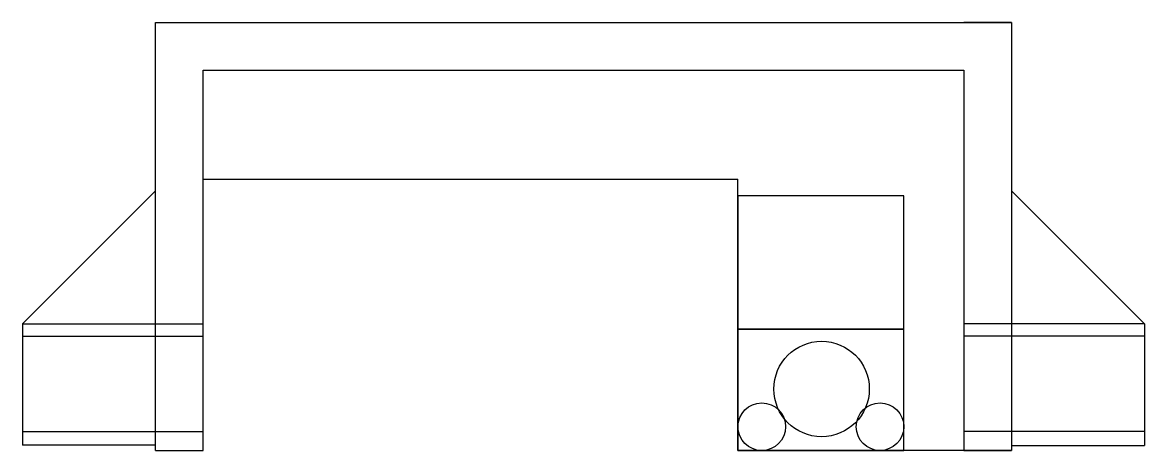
# Model space of a CAD drawing. Header units: millimetres. Extents: x -145 to 5, y -53 to 5.
import ezdxf

# ---------------------------------------------------------------- set-up
doc = ezdxf.new("R2010")
doc.units = ezdxf.units.MM
doc.layers.get('0').update_dxf_attribs({"linetype": 'CONTINUOUS'})

msp = doc.modelspace()

# ---------------------------------------------------------------- linework, layer by layer
for p, q in [((-127.01, 4.54), (-12.72, 4.54)), ((-127.01, -52.58), (-127.01, 4.54)), ((-127.01, 4.54), (-120.65, 4.54)), ((-12.72, 4.54), (-19.08, 4.54)), ((-12.72, 4.54), (-12.72, -52.59)), ((-12.72, 0), (-12.72, -51.9)), ((-12.72, 0), (-12.72, -52.59)), ((-120.65, -1.82), (-19.08, -1.82)), ((-120.65, -52.58), (-120.65, -1.82)), ((-19.08, -1.82), (-19.08, -52.59)), ((-120.65, -16.38), (-49.23, -16.38)), ((-49.23, -52.59), (-49.23, -16.38)), ((-144.78, -35.7), (-127.01, -17.93)), ((5.07, -35.7), (-12.72, -17.91)), ((-27.08, -18.58), (-49.23, -18.58)), ((-49.23, -18.58), (-49.23, -36.4)), ((-27.08, -36.4), (-27.08, -18.58)), ((-144.78, -35.7), (-144.78, -51.88)), ((-144.78, -35.7), (-120.65, -35.7)), ((5.07, -35.7), (-19.08, -35.7)), ((5.07, -35.7), (5.07, -51.9)), ((-144.78, -37.34), (-144.78, -51.88)), ((-144.78, -37.34), (-120.65, -37.34)), ((-27.08, -36.4), (-49.23, -36.4)), ((-49.23, -36.4), (-49.23, -52.59)), ((-49.23, -36.4), (-27.08, -36.4)), ((-27.08, -52.59), (-27.08, -36.4)), ((5.07, -37.34), (-19.08, -37.34)), ((-144.78, -50.03), (-144.78, -51.88)), ((-144.78, -50.03), (-120.65, -50.03)), ((5.07, -50.03), (-19.08, -50.03)), ((-127.01, -51.88), (-144.78, -51.88)), ((-12.72, -51.9), (5.07, -51.9)), ((-127.01, -52.58), (-120.65, -52.58)), ((-12.72, -52.59), (-49.23, -52.59)), ((-49.23, -52.59), (-27.08, -52.59)), ((-19.08, -52.59), (-12.72, -52.59))]:
    msp.add_line(p, q)
for centre, radius in [((-38.06, -44.38), 6.37), ((-46.05, -49.41), 3.18), ((-30.26, -49.41), 3.18)]:
    msp.add_circle(centre, radius)

doc.saveas('drawing.dxf')
